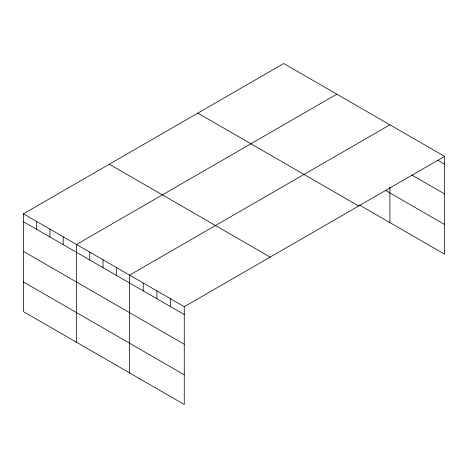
<?xml version="1.0" encoding="UTF-8"?>
<svg xmlns="http://www.w3.org/2000/svg" width="468" height="468" viewBox="0 0 468 468"><rect width="100%" height="100%" fill="white"/><g stroke="black" fill="none" stroke-linecap="round" stroke-linejoin="round"><path stroke-width="0.7" d="M23.4 213.823L184.263 306.698L184.263 404.481L23.4 311.606L23.4 213.823L283.737 63.519L444.6 156.394L444.6 254.177L359.57 205.083M336.82 94.167L76.483 244.471L76.483 342.254M389.908 124.821L129.572 275.12L129.572 372.902M184.263 306.698L444.6 156.394M437.761 160.313L444.6 164.256M411.659 174.915L444.6 193.933M385.48 190.371L444.6 224.505M197.824 113.121L358.687 205.996M109.313 164.227L270.176 257.102M23.4 221.686L184.263 314.56M23.4 251.363L184.263 344.237M23.4 281.929L184.263 374.804M389.908 187.101L389.908 222.598M170.592 298.806L170.592 306.669M156.915 290.909L156.915 298.771M143.243 283.017L143.243 290.88M116.298 267.462L116.298 275.324M103.03 259.798L103.03 267.661M89.757 252.135L89.757 259.997M63.215 236.814L63.215 244.676M49.941 229.15L49.941 237.013M36.674 221.487L36.674 229.349"/></g></svg>
